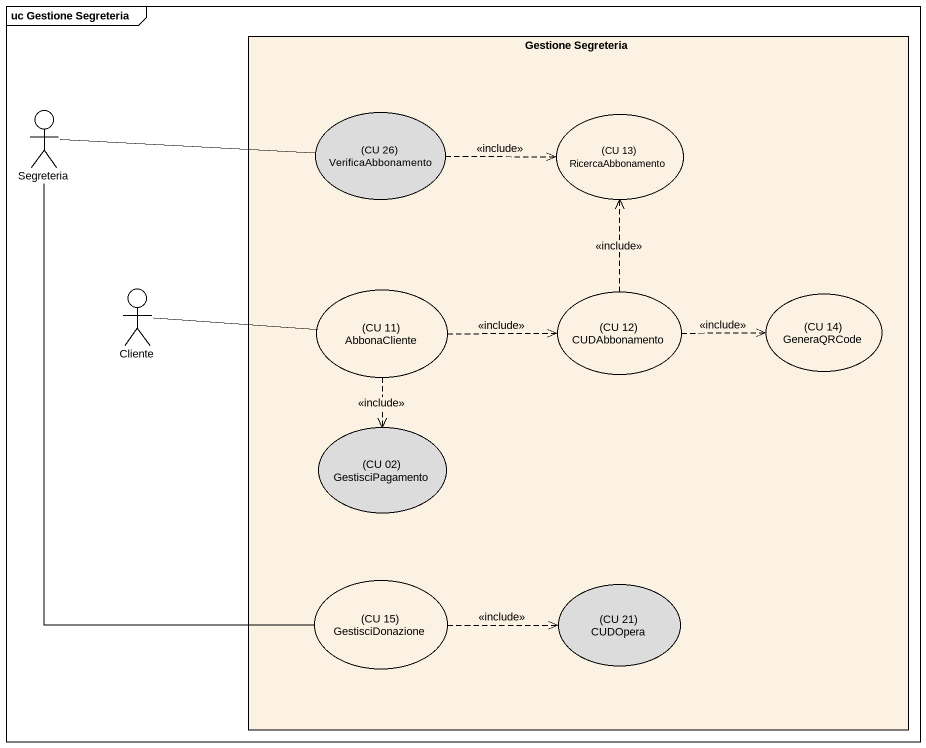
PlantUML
@startuml
mainframe uc Gestione Segreteria
rectangle "Gestione Segreteria" as Gestione_Segreteria #FCF2E3 {
  usecase "(CU 26) VerificaAbbonamento" as CU_26_VerificaAbbonamento #DCDCDC
  usecase "(CU 13) RicercaAbbonamento" as CU_13_RicercaAbbonamento
  usecase "(CU 11) AbbonaCliente" as CU_11_AbbonaCliente
  usecase "(CU 12) CUDAbbonamento" as CU_12_CUDAbbonamento
  usecase "(CU 14) GeneraQRCode" as CU_14_GeneraQRCode
  usecase "(CU 02) GestisciPagamento" as CU_02_GestisciPagamento #DCDCDC
  usecase "(CU 15) GestisciDonazione" as CU_15_GestisciDonazione
  usecase "(CU 21) CUDOpera" as CU_21_CUDOpera #DCDCDC
}
actor Segreteria
actor Cliente
Segreteria -right- CU_26_VerificaAbbonamento
Segreteria -- CU_15_GestisciDonazione
CU_26_VerificaAbbonamento .right.> CU_13_RicercaAbbonamento : <<include>>
Cliente -right- CU_11_AbbonaCliente
CU_11_AbbonaCliente .right.> CU_12_CUDAbbonamento : <<include>>
CU_11_AbbonaCliente ..> CU_02_GestisciPagamento : <<include>>
CU_12_CUDAbbonamento .up.> CU_13_RicercaAbbonamento : <<include>>
CU_12_CUDAbbonamento .right.> CU_14_GeneraQRCode : <<include>>
CU_15_GestisciDonazione .right.> CU_21_CUDOpera : <<include>>
@enduml
